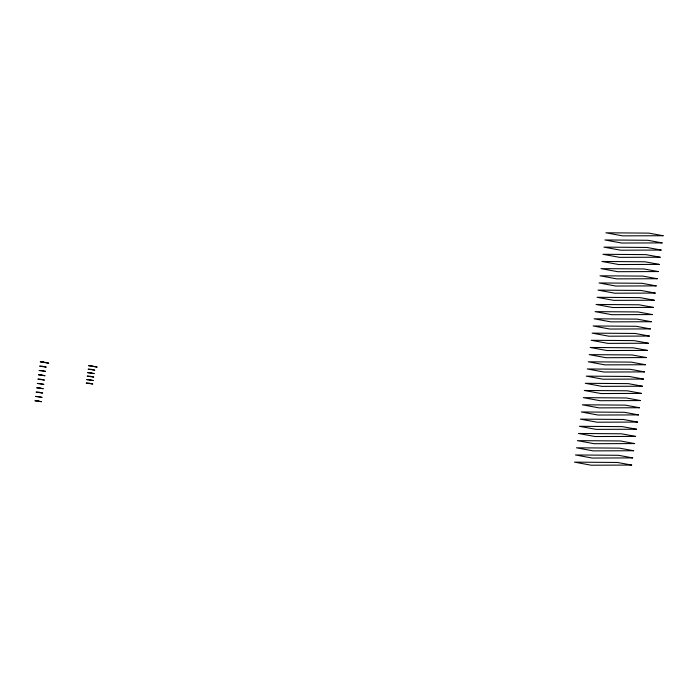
<?xml version="1.0" encoding="UTF-8"?>
<svg xmlns="http://www.w3.org/2000/svg" width="698" height="698" viewBox="0 0 698 698"><rect width="100%" height="100%" fill="white"/><g stroke="black" fill="none" stroke-linecap="round" stroke-linejoin="round"><path stroke-width="1.05" d="M663.1 235.723L622.616 235.863L605.881 232.792L648.913 233.123L663.1 235.723M662.114 242.895L621.63 243.035L604.904 239.955L647.927 240.286L662.114 242.895M661.137 250.059L620.653 250.198L603.918 247.127L646.95 247.45L661.137 250.059M660.151 257.23L619.667 257.361L602.941 254.29L645.964 254.622L660.151 257.23M659.174 264.394L618.69 264.533L601.955 261.462L644.987 261.785L659.174 264.394M658.188 271.557L617.704 271.697L600.978 268.625L644.001 268.957L658.188 271.557M657.211 278.729L616.727 278.868L599.992 275.789L643.024 276.12L657.211 278.729M656.225 285.892L615.741 286.032L599.015 282.96L642.038 283.292L656.225 285.892M655.248 293.064L614.764 293.204L598.029 290.124L641.061 290.455L655.248 293.064M654.262 300.227L613.778 300.367L597.052 297.296L640.075 297.618L654.262 300.227M653.284 307.399L612.8 307.53L596.066 304.459L639.098 304.79L653.284 307.399M652.298 314.562L611.814 314.702L595.089 311.631L638.112 311.954L652.298 314.562M651.321 321.726L610.837 321.865L594.103 318.794L637.134 319.126L651.321 321.726M650.335 328.898L609.851 329.037L593.117 325.966L636.148 326.289L650.335 328.898M649.358 336.061L608.874 336.2L592.14 333.129L635.171 333.461L649.358 336.061M648.372 343.233L607.888 343.372L591.154 340.292L634.185 340.624L648.372 343.233M647.395 350.396L606.911 350.536L590.176 347.464L633.208 347.796L647.395 350.396M646.409 357.568L605.925 357.708L589.191 354.628L632.222 354.959L646.409 357.568M645.432 364.731L604.948 364.871L588.213 361.8L631.245 362.122L645.432 364.731M644.446 371.903L603.962 372.034L587.227 368.963L630.259 369.294L644.446 371.903M643.469 379.066L602.985 379.206L586.25 376.135L629.282 376.458L643.469 379.066M642.483 386.23L601.999 386.369L585.264 383.298L628.296 383.63L642.483 386.23M641.497 393.402L601.013 393.541L584.287 390.47L627.31 390.793L641.497 393.402M640.52 400.565L600.036 400.704L583.301 397.633L626.333 397.965L640.52 400.565M639.534 407.737L599.05 407.876L582.324 404.796L625.347 405.128L639.534 407.737M638.557 414.9L598.073 415.04L581.338 411.968L624.37 412.291L638.557 414.9M637.571 422.072L597.087 422.211L580.361 419.132L623.384 419.463L637.571 422.072M636.593 429.235L596.109 429.375L579.375 426.304L622.407 426.626L636.593 429.235M635.608 436.398L595.124 436.538L578.398 433.467L621.421 433.798L635.608 436.398M634.63 443.57L594.146 443.71L577.412 440.639L620.443 440.962L634.63 443.57M633.644 450.734L593.16 450.873L576.435 447.802L619.458 448.133L633.644 450.734M632.667 457.905L592.183 458.045L575.449 454.965L618.48 455.297L632.667 457.905M631.681 465.069L591.197 465.208L574.471 462.137L617.494 462.469L631.681 465.069M43.372 362.009L40.231 361.817L48.825 363.204L43.372 362.009M91.726 365.9L88.594 365.7L97.179 367.096L91.726 365.9M42.779 366.337L39.638 366.145L46.26 367.104L42.779 366.337M91.255 369.373L88.114 369.172L94.736 370.132L91.255 369.373M90.775 372.845L87.643 372.645L94.256 373.605L90.775 372.845M42.185 370.664L39.044 370.472L45.667 371.432L42.185 370.664M90.304 376.318L87.163 376.117L93.785 377.077L90.304 376.318M41.592 374.992L38.46 374.791L45.073 375.751L41.592 374.992M89.824 379.782L86.683 379.59L93.305 380.55L89.824 379.782M40.999 379.319L37.867 379.119L44.48 380.078L40.999 379.319M89.353 383.254L86.212 383.062L92.834 384.022L89.353 383.254M40.405 383.647L37.273 383.446L43.887 384.406L40.405 383.647M39.812 387.966L36.68 387.774L43.302 388.734L39.812 387.966M39.219 392.293L36.087 392.101L42.709 393.061L39.219 392.293M38.626 396.621L35.493 396.429L42.116 397.389L38.626 396.621M38.041 400.949L34.9 400.748L41.522 401.708L38.041 400.949"/></g></svg>
